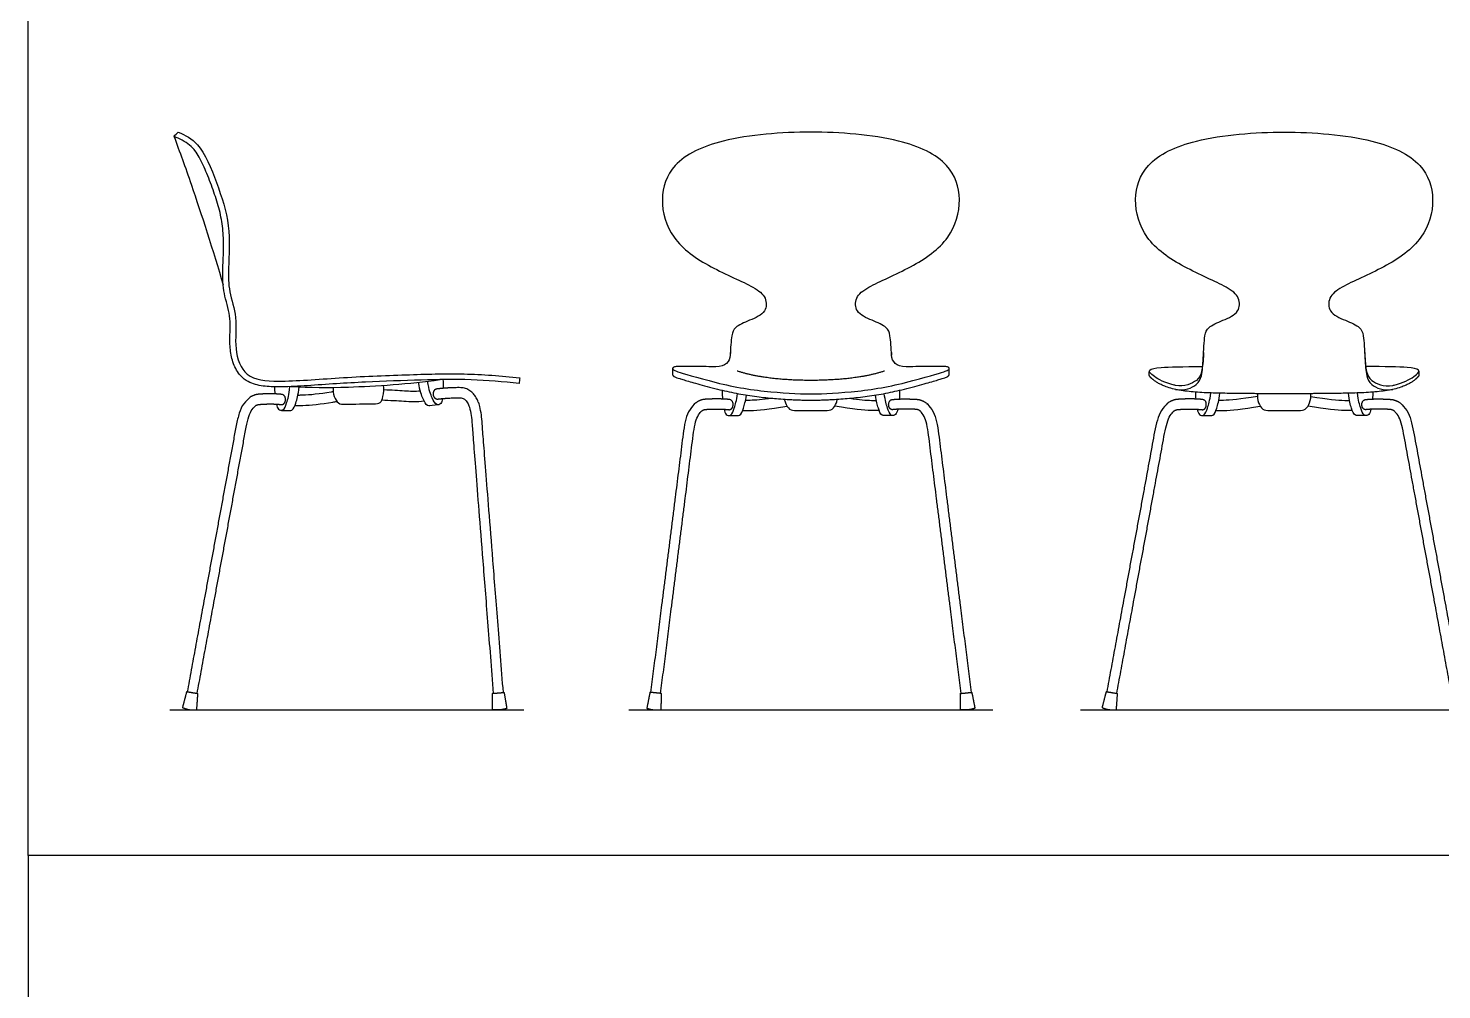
# Model space of a CAD drawing. Header units: millimetres. Extents: x 0 to 12.5, y -0.3 to 20.
# Drawn here: x 0.043 to 2.016, y 1.145 to 2.487 of the extents above; entities that cross this region are included whole.
import ezdxf

# ---------------------------------------------------------------- set-up
doc = ezdxf.new("R2010")
doc.units = ezdxf.units.MM
for name, color, linetype, true_color in [('AG-DIAGRAM', 7, 'Continuous', 0xfecc66), ('AG-FURNITURE', 7, 'Continuous', 0x66ccff), ('X-VPRT', 6, 'Continuous', 0xff00ff)]:
    doc.layers.add(name, color=color, linetype=linetype, true_color=true_color)

msp = doc.modelspace()

# ---------------------------------------------------------------- linework, layer by layer
at = {"layer": 'AG-DIAGRAM'}
for points in [[(0.2404, 1.5357), (0.7345, 1.5357)], [(0.8812, 1.5357), (1.3892, 1.5357)], [(1.5112, 1.5357), (2.0799, 1.5357)]]:
    msp.add_lwpolyline(points, dxfattribs=at)
at = {"layer": 'AG-FURNITURE'}
for points in [[(0.3963, 1.9539), (0.409, 1.9537)], [(0.6149, 1.9616), (0.6022, 1.9603)], [(1.021, 1.9468), (1.0338, 1.9466)], [(1.2493, 1.9468), (1.2365, 1.9466)], [(1.6814, 1.9468), (1.6942, 1.9466)], [(1.9097, 1.9468), (1.8969, 1.9466)]]:
    msp.add_lwpolyline(points, dxfattribs=at)
for points, degree, knots in [([(0.7279, 1.9913), (0.7282, 1.994), (0.7285, 1.9966), (0.7288, 1.9993), (0.703, 2.0022), (0.6506, 2.0061), (0.5694, 2.0036), (0.4781, 2.0001), (0.3953, 1.9927), (0.3444, 1.9974), (0.3293, 2.0404), (0.3357, 2.0831), (0.3222, 2.1197), (0.3222, 2.1535), (0.3257, 2.2136), (0.3069, 2.2702), (0.2836, 2.3278), (0.2621, 2.3379), (0.2523, 2.3422), (0.2503, 2.3402), (0.2482, 2.3383), (0.2462, 2.3364), (0.2472, 2.3359), (0.2481, 2.3354), (0.2531, 2.3332), (0.2607, 2.3298), (0.2696, 2.3235), (0.2763, 2.3158), (0.284, 2.3033), (0.2927, 2.2838), (0.302, 2.2589), (0.3103, 2.2335), (0.315, 2.2077), (0.3159, 2.1764), (0.314, 2.1488), (0.3149, 2.1245), (0.3183, 2.1091), (0.3227, 2.0937), (0.3253, 2.0768), (0.3241, 2.0584), (0.3244, 2.0386), (0.3284, 2.0188), (0.3372, 2.003), (0.3489, 1.9939), (0.3634, 1.9884), (0.3793, 1.9867), (0.4035, 1.9866), (0.4339, 1.9882), (0.4729, 1.9912), (0.526, 1.994), (0.5886, 1.9964), (0.6602, 1.9977), (0.7056, 1.9938), (0.7279, 1.9913)], 3, [2.466501, 2.466501, 2.466501, 2.466501, 2.492631, 2.492631, 2.492631, 2.998098, 3.514295, 4.067163, 4.594716, 4.977108, 5.332984, 5.711422, 6.060058, 6.391573, 6.829295, 7.282899, 7.722986, 8.046837, 8.046837, 8.046837, 8.07455, 8.07455, 8.07455, 8.085586, 8.085586, 8.127535, 8.16738, 8.192469, 8.227834, 8.311743, 8.402171, 8.489226, 8.574515, 8.659169, 8.79726, 8.846538, 8.898001, 8.952186, 9.004133, 9.065571, 9.132545, 9.198659, 9.263611, 9.307182, 9.342182, 9.415136, 9.463079, 9.580795, 9.714515, 9.848298, 10.103992, 10.331514, 10.552087, 10.552087, 10.552087, 10.552087]), ([(0.2462, 2.3364), (0.2546, 2.3138), (0.2713, 2.2684), (0.3013, 2.1757), (0.3149, 2.129)], 3, [0, 0, 0, 0, 0.487656, 1.179964, 1.179964, 1.179964, 1.179964]), ([(1.0226, 2.0311), (1.0231, 2.0408), (1.0239, 2.0584), (1.0287, 2.0708), (1.0498, 2.0796), (1.0736, 2.0896), (1.0735, 2.1128), (1.0532, 2.1283), (0.9936, 2.1528), (0.9392, 2.1905), (0.9222, 2.248), (0.9408, 2.3029), (1.0143, 2.3362), (1.0945, 2.3422), (1.1352, 2.3422), (1.1758, 2.3422), (1.256, 2.3362), (1.3295, 2.3029), (1.3481, 2.248), (1.3311, 2.1905), (1.2767, 2.1528), (1.2171, 2.1283), (1.1968, 2.1128), (1.1967, 2.0896), (1.2205, 2.0796), (1.2417, 2.0708), (1.2464, 2.0584), (1.2472, 2.0408), (1.2477, 2.0311), (1.248, 2.0263), (1.2497, 2.0225), (1.2559, 2.0165), (1.261, 2.0149), (1.275, 2.0148), (1.286, 2.0149), (1.3159, 2.0153), (1.3241, 2.0152), (1.3273, 2.0141), (1.3282, 2.0133), (1.3284, 2.0112), (1.3265, 2.0099), (1.3187, 2.0069), (1.3035, 2.0025), (1.2509, 1.9882), (1.2253, 1.9834), (1.1756, 1.9782), (1.1538, 1.9769), (1.1352, 1.9769), (1.1165, 1.9769), (1.0947, 1.9782), (1.045, 1.9834), (1.0194, 1.9882), (0.9668, 2.0025), (0.9516, 2.0069), (0.9438, 2.0099), (0.9419, 2.0112), (0.9421, 2.0133), (0.943, 2.0141), (0.9462, 2.0152), (0.9544, 2.0153), (0.9843, 2.0149), (0.9953, 2.0148), (1.0094, 2.0149), (1.0144, 2.0165), (1.0206, 2.0225), (1.0223, 2.0263), (1.0226, 2.0311)], 3, [0.957534, 0.957534, 0.957534, 0.957534, 1.236208, 1.438813, 1.708138, 1.990947, 2.231644, 2.50669, 2.967565, 3.433819, 3.858128, 4.266073, 4.764696, 5.399544, 5.399544, 5.399544, 6.034393, 6.533015, 6.94096, 7.365269, 7.831523, 8.292398, 8.567445, 8.808141, 9.090951, 9.360276, 9.56288, 9.841555, 9.841555, 9.841555, 9.947947, 9.947947, 10.05434, 10.05434, 10.160733, 10.160733, 10.267125, 10.267125, 10.373518, 10.373518, 10.479911, 10.479911, 10.586303, 10.586303, 10.692696, 10.692696, 10.799088, 10.799088, 10.799088, 10.905481, 10.905481, 11.011874, 11.011874, 11.118266, 11.118266, 11.224659, 11.224659, 11.331052, 11.331052, 11.437444, 11.437444, 11.543837, 11.543837, 11.65023, 11.65023, 11.756622, 11.756622, 11.756622, 11.756622]), ([(1.6439, 1.9831), (1.6566, 1.9808), (1.6749, 1.9883), (1.6812, 2.0024), (1.6829, 2.0268), (1.684, 2.0577), (1.6891, 2.0708), (1.7102, 2.0796), (1.734, 2.0896), (1.7339, 2.1128), (1.7136, 2.1283), (1.654, 2.1528), (1.5996, 2.1905), (1.5826, 2.248), (1.6012, 2.3029), (1.6747, 2.3362), (1.7549, 2.3422), (1.7956, 2.3422), (1.8362, 2.3422), (1.9164, 2.3362), (1.9899, 2.3029), (2.0085, 2.248), (1.9915, 2.1905), (1.9371, 2.1528), (1.8775, 2.1283), (1.8572, 2.1128), (1.8571, 2.0896), (1.8809, 2.0796), (1.9021, 2.0708), (1.9071, 2.0577), (1.9082, 2.0268), (1.9099, 2.0024), (1.9162, 1.9883), (1.9345, 1.9808), (1.9472, 1.9831)], 3, [0, 0, 0, 0, 0.294556, 0.5091, 0.794511, 1.113684, 1.316289, 1.585614, 1.868423, 2.10912, 2.384166, 2.845041, 3.311295, 3.735604, 4.143549, 4.642172, 5.27702, 5.27702, 5.27702, 5.911869, 6.410491, 6.818436, 7.242745, 7.708999, 8.169874, 8.444921, 8.685617, 8.968427, 9.237752, 9.440356, 9.759529, 10.044941, 10.259485, 10.55404, 10.55404, 10.55404, 10.55404]), ([(1.0227, 2.0345), (1.0227, 2.0339), (1.0227, 2.0328), (1.0226, 2.0317), (1.0226, 2.0311)], 3, [0.17743917, 0.17743917, 0.17743917, 0.17743917, 0.19512747, 0.21068187, 0.21068187, 0.21068187, 0.21068187]), ([(1.2476, 2.0345), (1.2476, 2.0339), (1.2476, 2.0328), (1.2477, 2.0317), (1.2477, 2.0311)], 3, [0.17743917, 0.17743917, 0.17743917, 0.17743917, 0.19512747, 0.21068187, 0.21068187, 0.21068187, 0.21068187]), ([(1.6831, 2.0345), (1.6831, 2.0339), (1.6826, 2.0236), (1.6815, 2.0082), (1.6749, 1.994), (1.6566, 1.9866), (1.6439, 1.9888), (1.6433, 1.9889), (1.6296, 1.9921), (1.6152, 1.9996), (1.6099, 2.0049), (1.6079, 2.0071), (1.6076, 2.0075), (1.6075, 2.008), (1.6075, 2.0088), (1.6077, 2.0093), (1.6082, 2.0098), (1.6101, 2.0119), (1.6153, 2.0132), (1.6353, 2.0146), (1.6545, 2.015), (1.6816, 2.015)], 3, [0.177439, 0.177439, 0.177439, 0.177439, 0.195127, 0.480539, 0.695083, 0.989639, 0.989639, 0.989639, 1.003255, 1.316491, 1.482916, 1.482916, 1.482916, 1.487864, 1.487864, 1.492813, 1.492813, 1.492813, 1.590694, 1.590694, 1.719009, 1.719009, 1.719009, 1.719009]), ([(1.908, 2.0345), (1.908, 2.0339), (1.9085, 2.0236), (1.9096, 2.0082), (1.9162, 1.994), (1.9345, 1.9866), (1.9472, 1.9888), (1.9478, 1.9889), (1.9615, 1.9921), (1.9759, 1.9996), (1.9812, 2.0049), (1.9832, 2.0071), (1.9835, 2.0075), (1.9836, 2.008), (1.9836, 2.0088), (1.9834, 2.0093), (1.9829, 2.0098), (1.981, 2.0119), (1.9758, 2.0132), (1.9558, 2.0146), (1.9366, 2.015), (1.9095, 2.015)], 3, [0.177439, 0.177439, 0.177439, 0.177439, 0.195127, 0.480539, 0.695083, 0.989639, 0.989639, 0.989639, 1.003255, 1.316491, 1.482916, 1.482916, 1.482916, 1.487864, 1.487864, 1.492813, 1.492813, 1.492813, 1.590694, 1.590694, 1.719009, 1.719009, 1.719009, 1.719009]), ([(0.4099, 1.9871), (0.4365, 1.9859), (0.4899, 1.9849), (0.5753, 1.991), (0.6176, 1.9968)], 3, [0, 0, 0, 0, 0.51245, 1.16086, 1.16086, 1.16086, 1.16086]), ([(0.6033, 1.9604), (0.6023, 1.9602), (0.5982, 1.9604), (0.5932, 1.9715), (0.5898, 1.98), (0.5874, 1.9931)], 3, [0.5262935, 0.5262935, 0.5262935, 0.5262935, 0.5962267, 0.7944612, 1.0603448, 1.0603448, 1.0603448, 1.0603448]), ([(0.621, 1.9703), (0.6207, 1.9675), (0.6193, 1.9623), (0.6115, 1.9603), (0.6059, 1.9729), (0.6025, 1.9813), (0.6001, 1.9946)], 3, [0.3323709, 0.3323709, 0.3323709, 0.3323709, 0.4563603, 0.5962267, 0.7944612, 1.060844, 1.060844, 1.060844, 1.060844]), ([(1.2381, 2.0087), (1.1977, 1.9957), (1.1352, 1.9957), (1.0726, 1.9957), (1.0322, 2.0087)], 2, [-0.3419722, -0.3419722, -0.3419722, 0, 0, 0.3419722, 0.3419722, 0.3419722]), ([(0.3892, 1.9626), (0.3899, 1.9595), (0.3916, 1.9542), (0.3998, 1.9529), (0.4042, 1.9661), (0.4069, 1.9748), (0.4082, 1.987)], 3, [0.3233755, 0.3233755, 0.3233755, 0.3233755, 0.4563603, 0.5962267, 0.7944612, 1.0653826, 1.0653826, 1.0653826, 1.0653826]), ([(0.4079, 1.9538), (0.409, 1.9536), (0.413, 1.9542), (0.417, 1.9659), (0.4196, 1.9747), (0.421, 1.9868)], 3, [0.5262935, 0.5262935, 0.5262935, 0.5262935, 0.5962267, 0.7944612, 1.0653826, 1.0653826, 1.0653826, 1.0653826]), ([(0.4685, 1.9798), (0.4676, 1.9797), (0.4666, 1.9795), (0.4657, 1.9794), (0.4495, 1.9767), (0.4362, 1.9752), (0.4257, 1.9749), (0.4235, 1.9749), (0.4213, 1.9748), (0.4192, 1.9748)], 3, [5.3154208, 5.3154208, 5.3154208, 5.3154208, 5.3296188, 5.3296188, 5.3296188, 5.5865499, 5.5865499, 5.5865499, 5.6404373, 5.6404373, 5.6404373, 5.6404373]), ([(0.4686, 1.9859), (0.4681, 1.9817), (0.469, 1.9732), (0.4757, 1.9626), (0.4863, 1.9622), (0.5237, 1.9633), (0.5347, 1.9631), (0.5387, 1.9737), (0.5395, 1.9838), (0.5385, 1.9889)], 3, [0, 0, 0, 0, 0.205189, 0.39325, 0.577428, 0.930244, 1.110967, 1.286584, 1.512875, 1.512875, 1.512875, 1.512875]), ([(0.5901, 1.9807), (0.5828, 1.9802), (0.5754, 1.9802), (0.568, 1.9808), (0.5598, 1.9815), (0.5501, 1.982), (0.5391, 1.9824)], 3, [4.6558983, 4.6558983, 4.6558983, 4.6558983, 4.8157565, 4.8157565, 4.8157565, 4.9843263, 4.9843263, 4.9843263, 4.9843263]), ([(1.014, 1.9554), (1.0146, 1.9524), (1.0164, 1.9471), (1.0245, 1.9458), (1.0288, 1.9585), (1.0314, 1.967), (1.0327, 1.9774)], 3, [0.3233755, 0.3233755, 0.3233755, 0.3233755, 0.4563603, 0.5962267, 0.7944612, 1.0462404, 1.0462404, 1.0462404, 1.0462404]), ([(1.0327, 1.9467), (1.0337, 1.9465), (1.0378, 1.9471), (1.0414, 1.958), (1.0439, 1.9662), (1.0452, 1.9752)], 3, [0.5262935, 0.5262935, 0.5262935, 0.5262935, 0.5962267, 0.7944612, 1.0295592, 1.0295592, 1.0295592, 1.0295592]), ([(1.2376, 1.9467), (1.2366, 1.9465), (1.2325, 1.9471), (1.2289, 1.958), (1.2264, 1.9662), (1.2251, 1.9752)], 3, [0.5262935, 0.5262935, 0.5262935, 0.5262935, 0.5962267, 0.7944612, 1.0295592, 1.0295592, 1.0295592, 1.0295592]), ([(1.2563, 1.9554), (1.2557, 1.9524), (1.2539, 1.9471), (1.2458, 1.9458), (1.2415, 1.9585), (1.2389, 1.967), (1.2376, 1.9774)], 3, [0.3233755, 0.3233755, 0.3233755, 0.3233755, 0.4563603, 0.5962267, 0.7944612, 1.0462404, 1.0462404, 1.0462404, 1.0462404]), ([(1.6744, 1.9554), (1.675, 1.9524), (1.6768, 1.9471), (1.6849, 1.9458), (1.6893, 1.9586), (1.6918, 1.9672), (1.6932, 1.9782)], 3, [0.3233755, 0.3233755, 0.3233755, 0.3233755, 0.4563603, 0.5962267, 0.7944612, 1.0523139, 1.0523139, 1.0523139, 1.0523139]), ([(1.6931, 1.9467), (1.6941, 1.9465), (1.6982, 1.9471), (1.702, 1.9584), (1.7046, 1.967), (1.7059, 1.9778)], 3, [0.5262935, 0.5262935, 0.5262935, 0.5262935, 0.5962267, 0.7944612, 1.0510568, 1.0510568, 1.0510568, 1.0510568]), ([(1.7583, 1.9734), (1.7339, 1.9694), (1.721, 1.968), (1.7108, 1.9678), (1.7086, 1.9677), (1.7064, 1.9677), (1.7043, 1.9677)], 3, [5.3373596, 5.3373596, 5.3373596, 5.3373596, 5.5865499, 5.5865499, 5.5865499, 5.6404373, 5.6404373, 5.6404373, 5.6404373]), ([(1.7584, 1.9772), (1.758, 1.973), (1.7589, 1.9646), (1.7656, 1.954), (1.7737, 1.9537), (1.7883, 1.9535), (1.7956, 1.9537), (1.8028, 1.9535), (1.8174, 1.9537), (1.8255, 1.954), (1.8322, 1.9646), (1.8331, 1.973), (1.8327, 1.9772)], 3, [0.002465, 0.002465, 0.002465, 0.002465, 0.205189, 0.39325, 0.577428, 0.758448, 0.758448, 0.758448, 0.939469, 1.123646, 1.311708, 1.514431, 1.514431, 1.514431, 1.514431]), ([(1.8328, 1.9734), (1.8572, 1.9694), (1.8701, 1.968), (1.8803, 1.9678), (1.8825, 1.9677), (1.8847, 1.9677), (1.8868, 1.9677)], 3, [5.3373596, 5.3373596, 5.3373596, 5.3373596, 5.5865499, 5.5865499, 5.5865499, 5.6404373, 5.6404373, 5.6404373, 5.6404373]), ([(1.898, 1.9467), (1.897, 1.9465), (1.8929, 1.9471), (1.8891, 1.9584), (1.8865, 1.967), (1.8852, 1.9778)], 3, [0.5262935, 0.5262935, 0.5262935, 0.5262935, 0.5962267, 0.7944612, 1.0510568, 1.0510568, 1.0510568, 1.0510568]), ([(1.9167, 1.9554), (1.9161, 1.9524), (1.9143, 1.9471), (1.9062, 1.9458), (1.9019, 1.9586), (1.8993, 1.9672), (1.8979, 1.9782)], 3, [0.3233755, 0.3233755, 0.3233755, 0.3233755, 0.4563603, 0.5962267, 0.7944612, 1.0523139, 1.0523139, 1.0523139, 1.0523139]), ([(0.4152, 1.9607), (0.4186, 1.9607), (0.4223, 1.9607), (0.426, 1.9608), (0.4372, 1.961), (0.4512, 1.9626), (0.4681, 1.9654), (0.47, 1.9658), (0.4719, 1.9661), (0.4738, 1.9663)], 3, [9.7687721, 9.7687721, 9.7687721, 9.7687721, 9.8545798, 9.8545798, 9.8545798, 10.111511, 10.111511, 10.111511, 10.1419027, 10.1419027, 10.1419027, 10.1419027]), ([(0.5364, 1.9684), (0.5482, 1.9679), (0.5584, 1.9674), (0.5669, 1.9667), (0.5764, 1.966), (0.5859, 1.966), (0.5953, 1.967)], 3, [10.4465766, 10.4465766, 10.4465766, 10.4465766, 10.6253732, 10.6253732, 10.6253732, 10.8125669, 10.8125669, 10.8125669, 10.8125669]), ([(1.0399, 1.9536), (1.0434, 1.9535), (1.047, 1.9536), (1.0507, 1.9536), (1.0618, 1.9539), (1.0757, 1.9554), (1.1019, 1.9597)], 3, [9.7687721, 9.7687721, 9.7687721, 9.7687721, 9.8545798, 9.8545798, 9.8545798, 10.1093336, 10.1093336, 10.1093336, 10.1093336]), ([(1.0813, 1.9708), (1.0671, 1.9688), (1.058, 1.968), (1.0504, 1.9678), (1.0482, 1.9677), (1.046, 1.9677), (1.0439, 1.9677)], 3, [5.4008456, 5.4008456, 5.4008456, 5.4008456, 5.5865499, 5.5865499, 5.5865499, 5.6404373, 5.6404373, 5.6404373, 5.6404373]), ([(1.0982, 1.9695), (1.0985, 1.9678), (1.0999, 1.9623), (1.1052, 1.954), (1.1133, 1.9537), (1.1279, 1.9535), (1.1352, 1.9537), (1.1424, 1.9535), (1.157, 1.9537), (1.1651, 1.954), (1.1704, 1.9623), (1.1718, 1.9678), (1.1721, 1.9695)], 3, [0.125041, 0.125041, 0.125041, 0.125041, 0.205189, 0.39325, 0.577428, 0.758448, 0.758448, 0.758448, 0.939469, 1.123646, 1.311708, 1.391855, 1.391855, 1.391855, 1.391855]), ([(1.2304, 1.9536), (1.2269, 1.9535), (1.2233, 1.9536), (1.2196, 1.9536), (1.2085, 1.9539), (1.1946, 1.9554), (1.1685, 1.9597)], 3, [9.7687721, 9.7687721, 9.7687721, 9.7687721, 9.8545798, 9.8545798, 9.8545798, 10.1093336, 10.1093336, 10.1093336, 10.1093336]), ([(1.189, 1.9708), (1.2032, 1.9688), (1.2123, 1.968), (1.2199, 1.9678), (1.2221, 1.9677), (1.2243, 1.9677), (1.2264, 1.9677)], 3, [5.4008456, 5.4008456, 5.4008456, 5.4008456, 5.5865499, 5.5865499, 5.5865499, 5.6404373, 5.6404373, 5.6404373, 5.6404373]), ([(1.7003, 1.9536), (1.7038, 1.9535), (1.7074, 1.9536), (1.7111, 1.9536), (1.7222, 1.9539), (1.7361, 1.9554), (1.7623, 1.9597)], 3, [9.7687721, 9.7687721, 9.7687721, 9.7687721, 9.8545798, 9.8545798, 9.8545798, 10.1093336, 10.1093336, 10.1093336, 10.1093336]), ([(1.8908, 1.9536), (1.8873, 1.9535), (1.8837, 1.9536), (1.88, 1.9536), (1.8689, 1.9539), (1.855, 1.9554), (1.8289, 1.9597)], 3, [9.7687721, 9.7687721, 9.7687721, 9.7687721, 9.8545798, 9.8545798, 9.8545798, 10.1093336, 10.1093336, 10.1093336, 10.1093336]), ([(0.2781, 1.5358), (0.2671, 1.535), (0.2582, 1.5391), (0.261, 1.55), (0.2638, 1.5609), (0.2718, 1.5596), (0.2797, 1.5583), (0.2789, 1.5471), (0.2781, 1.5358)], 2, [-0.0463928, -0.0463928, -0.0463928, 0.0136635, 0.0136635, 0.0782195, 0.0782195, 0.1246123, 0.1246123, 0.1891683, 0.1891683, 0.1891683]), ([(0.6907, 1.5363), (0.7016, 1.5346), (0.7108, 1.5379), (0.7089, 1.549), (0.707, 1.5601), (0.699, 1.5595), (0.6909, 1.5589), (0.6908, 1.5476), (0.6907, 1.5363)], 2, [-0.0463928, -0.0463928, -0.0463928, 0.0136635, 0.0136635, 0.0782195, 0.0782195, 0.1246123, 0.1246123, 0.1891683, 0.1891683, 0.1891683]), ([(0.9263, 1.5361), (0.9153, 1.5347), (0.9062, 1.5382), (0.9084, 1.5493), (0.9106, 1.5603), (0.9186, 1.5595), (0.9266, 1.5587), (0.9265, 1.5474), (0.9263, 1.5361)], 2, [-0.0463928, -0.0463928, -0.0463928, 0.0136635, 0.0136635, 0.0782195, 0.0782195, 0.1246123, 0.1246123, 0.1891683, 0.1891683, 0.1891683]), ([(1.344, 1.5361), (1.355, 1.5347), (1.3641, 1.5382), (1.3619, 1.5493), (1.3597, 1.5603), (1.3517, 1.5595), (1.3437, 1.5587), (1.3438, 1.5474), (1.344, 1.5361)], 2, [-0.0463928, -0.0463928, -0.0463928, 0.0136635, 0.0136635, 0.0782195, 0.0782195, 0.1246123, 0.1246123, 0.1891683, 0.1891683, 0.1891683]), ([(1.5615, 1.5358), (1.5504, 1.535), (1.5415, 1.5391), (1.5443, 1.55), (1.5471, 1.5609), (1.5551, 1.5596), (1.5631, 1.5583), (1.5623, 1.5471), (1.5615, 1.5358)], 2, [-0.0463928, -0.0463928, -0.0463928, 0.0136635, 0.0136635, 0.0782195, 0.0782195, 0.1246123, 0.1246123, 0.1891683, 0.1891683, 0.1891683])]:
    msp.add_open_spline(points, degree=degree, knots=knots, dxfattribs=at)
for points, weights, degree, knots in [([(0.942, 2.0122), (0.942, 2.0086), (0.942, 2.0049), (0.942, 2.0025), (0.9441, 2.0012), (0.9455, 2.0004), (0.9536, 1.9973), (1.0326, 1.9758), (1.1071, 1.9681), (1.1352, 1.9681), (1.1632, 1.9681), (1.2377, 1.9758), (1.3167, 1.9973), (1.3248, 2.0004), (1.3262, 2.0012), (1.3283, 2.0025), (1.3283, 2.0049), (1.3283, 2.0086), (1.3283, 2.0122)], [1, 1, 1, 0.865010181191, 1, 1, 1, 1, 1, 1, 1, 1, 1, 1, 1, 0.865010181191, 1, 1, 1], 2, [0, 0, 0, 0.0237973, 0.0237973, 0.0382386, 0.0382386, 0.0778517, 0.1842444, 0.290637, 0.3970297, 0.3970297, 0.5034224, 0.609815, 0.7162077, 0.7558208, 0.7558208, 0.7702621, 0.7702621, 0.7940594, 0.7940594, 0.7940594]), ([(1.9836, 2.0084), (1.9837, 2.0062), (1.9837, 2.0048), (1.9837, 2.0034), (1.9837, 2.0024), (1.9833, 2.0015), (1.9827, 2.0009), (1.9809, 1.9989), (1.9755, 1.9936), (1.9469, 1.9787), (1.8652, 1.9774), (1.8196, 1.977), (1.7956, 1.9769), (1.7715, 1.977), (1.7259, 1.9774), (1.6442, 1.9787), (1.6156, 1.9936), (1.6102, 1.9989), (1.6084, 2.0009), (1.6078, 2.0015), (1.6074, 2.0024), (1.6074, 2.0034), (1.6074, 2.0048), (1.6074, 2.0062), (1.6075, 2.0084)], [1, 1, 1, 1, 0.95332125695, 0.95332125695, 1, 1, 1, 1, 1, 1, 1, 1, 1, 1, 1, 1, 1, 0.95332125695, 0.95332125695, 1, 1, 1, 1], 3, [-1.491857, -1.491857, -1.491857, -1.491857, -1.47777, -1.47777, -1.47777, -1.468719, -1.468719, -1.468719, -1.316491, -1.003255, -0.486893, 0, 0, 0, 0.486893, 1.003255, 1.316491, 1.468719, 1.468719, 1.468719, 1.47777, 1.47777, 1.47777, 1.491857, 1.491857, 1.491857, 1.491857]), ([(0.2786, 1.5585), (0.2998, 1.6737), (0.3235, 1.8021), (0.3471, 1.9306), (0.3492, 1.9421), (0.3523, 1.9504), (0.3556, 1.9554), (0.359, 1.9603), (0.3619, 1.962), (0.3658, 1.9622), (0.3777, 1.9631), (0.3877, 1.963), (0.3958, 1.962), (0.3961, 1.962), (0.3963, 1.9619), (0.3966, 1.9619), (0.3997, 1.9619), (0.4019, 1.9649), (0.4019, 1.969), (0.4022, 1.9729), (0.4, 1.9758), (0.3966, 1.9761), (0.3878, 1.9771), (0.3772, 1.9772), (0.3648, 1.9764), (0.3564, 1.9758), (0.3489, 1.9708), (0.3439, 1.9633), (0.3389, 1.9558), (0.3355, 1.9458), (0.3332, 1.9332), (0.3095, 1.8046), (0.2859, 1.676), (0.2647, 1.5608)], [1, 1, 1, 1, 1, 1, 1, 1, 1, 1, 1, 1, 1, 1, 1, 1, 0.804737854124, 0.804737854124, 1, 0.804751915427, 0.804737855137, 0.99995781913, 0.99995781913, 0.99995781913, 0.99995781913, 0.99995781913, 0.99995781913, 0.99995781913, 0.99995781913, 0.99995781913, 0.99995781913, 0.99995781913, 0.99995781913, 0.99995781913], 3, [7.792974, 7.792974, 7.792974, 7.792974, 9.083786, 9.083786, 9.083786, 9.212252, 9.212252, 9.212252, 9.340718, 9.340718, 9.340718, 9.597649, 9.597649, 9.597649, 9.604696, 9.604696, 9.604696, 9.641141, 9.641141, 9.641141, 9.677575, 9.677575, 9.677575, 9.926072, 9.926072, 9.926072, 10.054538, 10.054538, 10.054538, 10.183003, 10.183003, 10.183003, 11.474862, 11.474862, 11.474862, 11.474862]), ([(0.706, 1.56), (0.688, 1.7875), (0.6779, 1.915), (0.6761, 1.9402), (0.6757, 1.9449), (0.6747, 1.9537), (0.6711, 1.9668), (0.6648, 1.9777), (0.655, 1.9844), (0.6482, 1.9856), (0.6447, 1.9856), (0.6337, 1.9856), (0.6232, 1.9849), (0.6132, 1.9837), (0.6096, 1.9833), (0.6075, 1.9802), (0.6079, 1.9761), (0.6083, 1.972), (0.611, 1.9693), (0.6146, 1.9697), (0.6242, 1.9708), (0.6342, 1.9714), (0.6448, 1.9714), (0.6464, 1.9715), (0.6495, 1.971), (0.6529, 1.9686), (0.6557, 1.9652), (0.6584, 1.9596), (0.6608, 1.9506), (0.6617, 1.9433), (0.662, 1.9391), (0.6638, 1.9139), (0.6739, 1.7864), (0.6919, 1.5589)], [1, 1, 1, 1, 1, 1, 1, 1, 1, 1, 1, 1, 1, 1, 0.843431742589, 0.868691131054, 1.07577816539, 0.865719412333, 0.842744236217, 1.00685263705, 1.00685263705, 1.00685263705, 1.00685263705, 1.00685263705, 1.00685263705, 1.00685263705, 1.00685263705, 1.00685263705, 1.00685263705, 1.00685263705, 1.00685263705, 1.00685263705, 1.00685263705, 1.00685263705], 3, [3.851364, 3.851364, 3.851364, 3.851364, 4.100961, 4.100961, 4.100961, 4.147746, 4.187996, 4.235144, 4.268704, 4.302486, 4.302486, 4.302486, 4.496038, 4.496038, 4.496038, 4.536738, 4.536738, 4.536738, 4.578022, 4.578022, 4.578022, 4.77374, 4.77374, 4.77374, 4.789497, 4.804355, 4.813446, 4.832959, 4.864513, 4.905404, 4.905404, 4.905404, 5.154661, 5.154661, 5.154661, 5.154661]), ([(0.9255, 1.5588), (0.9396, 1.6705), (0.9559, 1.8001), (0.9713, 1.9225), (0.9728, 1.9341), (0.9754, 1.9426), (0.9785, 1.9477), (0.9815, 1.9529), (0.9843, 1.9547), (0.9882, 1.9552), (0.9993, 1.9559), (1.0124, 1.9558), (1.0206, 1.9549), (1.0208, 1.9548), (1.0211, 1.9548), (1.0213, 1.9548), (1.0244, 1.9548), (1.0266, 1.9577), (1.0266, 1.9619), (1.0269, 1.9657), (1.0247, 1.9687), (1.0214, 1.969), (1.0125, 1.97), (0.9988, 1.9701), (0.9864, 1.9692), (0.978, 1.9682), (0.9709, 1.9627), (0.9663, 1.955), (0.9617, 1.9472), (0.9589, 1.937), (0.9573, 1.9243), (0.9419, 1.8018), (0.9256, 1.6721), (0.9115, 1.5603)], [1, 1, 1, 1, 1, 1, 1, 1, 1, 1, 1, 1, 1, 1, 1, 1, 0.804737854124, 0.804737854124, 1, 0.804751915427, 0.804737855137, 0.99995781913, 0.99995781913, 0.99995781913, 0.99995781913, 0.99995781913, 0.99995781913, 0.99995781913, 0.99995781913, 0.99995781913, 0.99995781913, 0.99995781913, 0.99995781913, 0.99995781913], 3, [7.792974, 7.792974, 7.792974, 7.792974, 9.083786, 9.083786, 9.083786, 9.212252, 9.212252, 9.212252, 9.340718, 9.340718, 9.340718, 9.597649, 9.597649, 9.597649, 9.604696, 9.604696, 9.604696, 9.641141, 9.641141, 9.641141, 9.677575, 9.677575, 9.677575, 9.926072, 9.926072, 9.926072, 10.054538, 10.054538, 10.054538, 10.183003, 10.183003, 10.183003, 11.474862, 11.474862, 11.474862, 11.474862]), ([(1.3448, 1.5588), (1.3307, 1.6705), (1.3144, 1.8001), (1.299, 1.9225), (1.2975, 1.9341), (1.2949, 1.9426), (1.2919, 1.9477), (1.2888, 1.9529), (1.286, 1.9547), (1.2821, 1.9552), (1.271, 1.9559), (1.2579, 1.9558), (1.2497, 1.9549), (1.2495, 1.9548), (1.2492, 1.9548), (1.249, 1.9548), (1.2459, 1.9548), (1.2437, 1.9577), (1.2437, 1.9619), (1.2434, 1.9657), (1.2456, 1.9687), (1.249, 1.969), (1.2578, 1.97), (1.2715, 1.9701), (1.2839, 1.9692), (1.2923, 1.9682), (1.2994, 1.9627), (1.304, 1.955), (1.3086, 1.9472), (1.3114, 1.937), (1.313, 1.9243), (1.3284, 1.8018), (1.3447, 1.6721), (1.3588, 1.5603)], [1, 1, 1, 1, 1, 1, 1, 1, 1, 1, 1, 1, 1, 1, 1, 1, 0.804737854124, 0.804737854124, 1, 0.804751915427, 0.804737855137, 0.99995781913, 0.99995781913, 0.99995781913, 0.99995781913, 0.99995781913, 0.99995781913, 0.99995781913, 0.99995781913, 0.99995781913, 0.99995781913, 0.99995781913, 0.99995781913, 0.99995781913], 3, [7.792974, 7.792974, 7.792974, 7.792974, 9.083786, 9.083786, 9.083786, 9.212252, 9.212252, 9.212252, 9.340718, 9.340718, 9.340718, 9.597649, 9.597649, 9.597649, 9.604696, 9.604696, 9.604696, 9.641141, 9.641141, 9.641141, 9.677575, 9.677575, 9.677575, 9.926072, 9.926072, 9.926072, 10.054538, 10.054538, 10.054538, 10.183003, 10.183003, 10.183003, 11.474862, 11.474862, 11.474862, 11.474862]), ([(1.562, 1.5585), (1.5832, 1.6737), (1.6068, 1.8021), (1.6291, 1.9235), (1.6312, 1.935), (1.6343, 1.9433), (1.6376, 1.9482), (1.641, 1.9532), (1.6439, 1.9548), (1.6478, 1.9551), (1.6597, 1.9559), (1.6728, 1.9558), (1.681, 1.9549), (1.6812, 1.9548), (1.6815, 1.9548), (1.6817, 1.9548), (1.6848, 1.9548), (1.687, 1.9577), (1.687, 1.9619), (1.6873, 1.9657), (1.6851, 1.9687), (1.6818, 1.969), (1.6729, 1.97), (1.6592, 1.9701), (1.6468, 1.9692), (1.6384, 1.9686), (1.631, 1.9636), (1.6259, 1.9561), (1.6209, 1.9486), (1.6175, 1.9386), (1.6152, 1.926), (1.5929, 1.8046), (1.5692, 1.676), (1.548, 1.5608)], [1, 1, 1, 1, 1, 1, 1, 1, 1, 1, 1, 1, 1, 1, 1, 1, 0.804737854124, 0.804737854124, 1, 0.804751915427, 0.804737855137, 0.99995781913, 0.99995781913, 0.99995781913, 0.99995781913, 0.99995781913, 0.99995781913, 0.99995781913, 0.99995781913, 0.99995781913, 0.99995781913, 0.99995781913, 0.99995781913, 0.99995781913], 3, [7.792974, 7.792974, 7.792974, 7.792974, 9.083786, 9.083786, 9.083786, 9.212252, 9.212252, 9.212252, 9.340718, 9.340718, 9.340718, 9.597649, 9.597649, 9.597649, 9.604696, 9.604696, 9.604696, 9.641141, 9.641141, 9.641141, 9.677575, 9.677575, 9.677575, 9.926072, 9.926072, 9.926072, 10.054538, 10.054538, 10.054538, 10.183003, 10.183003, 10.183003, 11.474862, 11.474862, 11.474862, 11.474862]), ([(2.0291, 1.5585), (2.008, 1.6737), (1.9843, 1.8021), (1.962, 1.9235), (1.9599, 1.935), (1.9568, 1.9433), (1.9535, 1.9482), (1.9501, 1.9532), (1.9472, 1.9548), (1.9433, 1.9551), (1.9314, 1.9559), (1.9183, 1.9558), (1.9101, 1.9549), (1.9099, 1.9548), (1.9096, 1.9548), (1.9094, 1.9548), (1.9063, 1.9548), (1.9041, 1.9577), (1.9041, 1.9619), (1.9038, 1.9657), (1.906, 1.9687), (1.9094, 1.969), (1.9182, 1.97), (1.9319, 1.9701), (1.9443, 1.9692), (1.9527, 1.9686), (1.9602, 1.9636), (1.9652, 1.9561), (1.9702, 1.9486), (1.9736, 1.9386), (1.9759, 1.926), (1.9982, 1.8046), (2.0219, 1.676), (2.0431, 1.5608)], [1, 1, 1, 1, 1, 1, 1, 1, 1, 1, 1, 1, 1, 1, 1, 1, 0.804737854124, 0.804737854124, 1, 0.804751915427, 0.804737855137, 0.99995781913, 0.99995781913, 0.99995781913, 0.99995781913, 0.99995781913, 0.99995781913, 0.99995781913, 0.99995781913, 0.99995781913, 0.99995781913, 0.99995781913, 0.99995781913, 0.99995781913], 3, [7.792974, 7.792974, 7.792974, 7.792974, 9.083786, 9.083786, 9.083786, 9.212252, 9.212252, 9.212252, 9.340718, 9.340718, 9.340718, 9.597649, 9.597649, 9.597649, 9.604696, 9.604696, 9.604696, 9.641141, 9.641141, 9.641141, 9.677575, 9.677575, 9.677575, 9.926072, 9.926072, 9.926072, 10.054538, 10.054538, 10.054538, 10.183003, 10.183003, 10.183003, 11.474862, 11.474862, 11.474862, 11.474862])]:
    msp.add_rational_spline(points, weights, degree=degree, knots=knots, dxfattribs=at)
for points in [[(0.6215, 1.9969), (0.622, 1.9931), (0.622, 1.9888), (0.6219, 1.9846)], [(0.3867, 1.9868), (0.3865, 1.9835), (0.3867, 1.9801), (0.3871, 1.9768)], [(1.0114, 1.9819), (1.0113, 1.9761), (1.0115, 1.9729), (1.0118, 1.9697)], [(1.2589, 1.9819), (1.259, 1.9761), (1.2588, 1.9729), (1.2585, 1.9697)], [(1.6718, 1.9793), (1.6717, 1.9761), (1.6719, 1.9729), (1.6722, 1.9697)], [(1.9193, 1.9793), (1.9194, 1.9761), (1.9192, 1.9729), (1.9189, 1.9697)]]:
    msp.add_open_spline(points, degree=3, dxfattribs=at)
at = {"layer": 'X-VPRT'}
for points in [[(0.043, 2.5454), (2.9132, 2.5454), (2.9132, 1.3325), (0.043, 1.3325)], [(0.043, 1.3325), (0.043, 0.1133), (3.7006, 0.1133), (3.7006, 1.3325)]]:
    msp.add_lwpolyline(points, close=True, dxfattribs=at)

doc.saveas('drawing.dxf')
